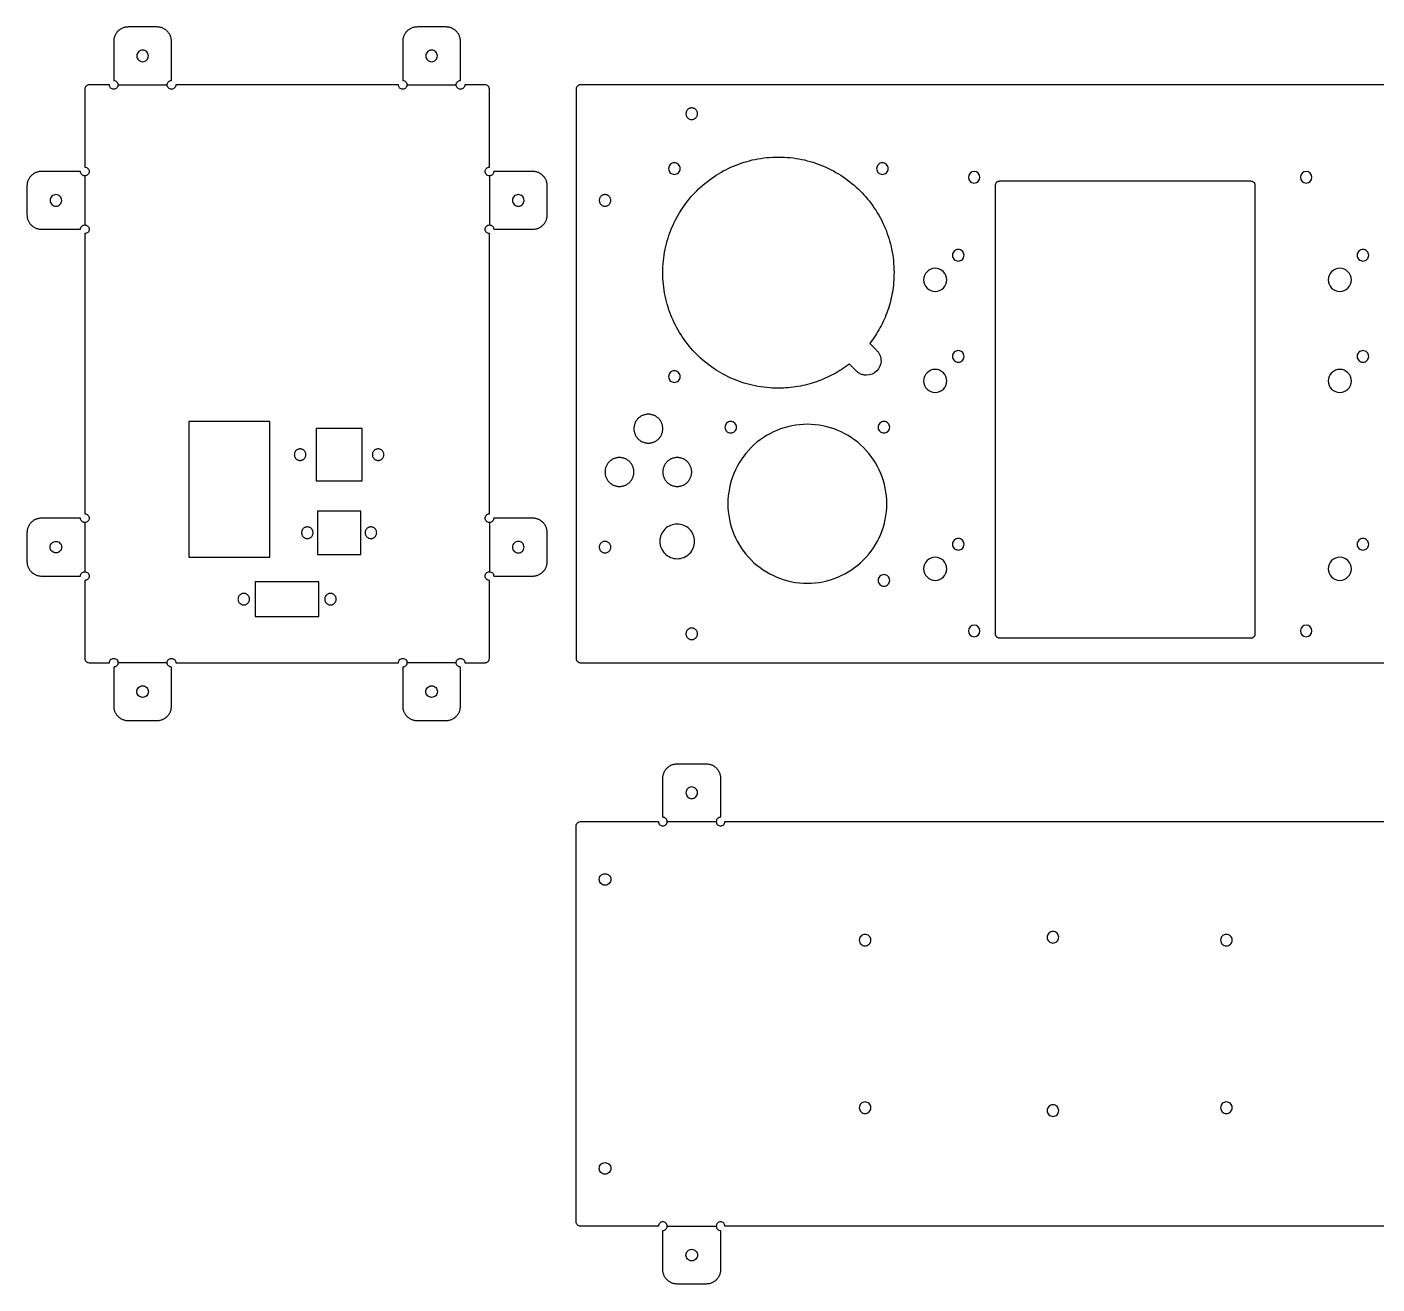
# Model space of a CAD drawing. Extents: x -490 to 490, y -432 to 432.
# Drawn here: x -490 to -22.9, y -432.5 to 2.5 of the extents above; entities that cross this region are included whole.
import ezdxf

# ---------------------------------------------------------------- set-up
doc = ezdxf.new("R2010")
doc.units = 0
doc.layers.get('0').update_dxf_attribs({"linetype": 'CONTINUOUS'})
doc.layers.add('CORTE', color=18, linetype='CONTINUOUS')
doc.layers.add('PLEGADO', color=1, linetype='CONTINUOUS')

msp = doc.modelspace()

# ---------------------------------------------------------------- linework, layer by layer
for points in [[(-260, -25.5), (-260.2, -25.51), (-260.4, -25.54), (-260.59, -25.59), (-260.78, -25.66), (-260.95, -25.74), (-261.12, -25.84), (-261.27, -25.96), (-261.41, -26.09), (-261.54, -26.23), (-261.66, -26.38), (-261.76, -26.55), (-261.84, -26.72), (-261.91, -26.91), (-261.96, -27.1), (-261.99, -27.3), (-262, -27.5), (-261.99, -27.7), (-261.96, -27.9), (-261.91, -28.09), (-261.84, -28.28), (-261.76, -28.45), (-261.66, -28.62), (-261.54, -28.77), (-261.41, -28.91), (-261.27, -29.04), (-261.12, -29.16), (-260.95, -29.26), (-260.78, -29.34), (-260.59, -29.41), (-260.4, -29.46), (-260.2, -29.49), (-260, -29.5), (-259.8, -29.49), (-259.6, -29.46), (-259.41, -29.41), (-259.22, -29.34), (-259.05, -29.26), (-258.88, -29.16), (-258.73, -29.04), (-258.59, -28.91), (-258.46, -28.77), (-258.34, -28.62), (-258.24, -28.45), (-258.16, -28.28), (-258.09, -28.09), (-258.04, -27.9), (-258.01, -27.7), (-258, -27.5), (-258.01, -27.3), (-258.04, -27.1), (-258.09, -26.91), (-258.16, -26.72), (-258.24, -26.55), (-258.34, -26.38), (-258.46, -26.23), (-258.59, -26.09), (-258.73, -25.96), (-258.88, -25.84), (-259.05, -25.74), (-259.22, -25.66), (-259.41, -25.59), (-259.6, -25.54), (-259.8, -25.51)], [(-290, -55.5), (-290.2, -55.51), (-290.4, -55.54), (-290.59, -55.59), (-290.78, -55.66), (-290.95, -55.74), (-291.12, -55.84), (-291.27, -55.96), (-291.41, -56.09), (-291.54, -56.23), (-291.66, -56.38), (-291.76, -56.55), (-291.84, -56.72), (-291.91, -56.91), (-291.96, -57.1), (-291.99, -57.3), (-292, -57.5), (-291.99, -57.7), (-291.96, -57.9), (-291.91, -58.09), (-291.84, -58.28), (-291.76, -58.45), (-291.66, -58.62), (-291.54, -58.77), (-291.41, -58.91), (-291.27, -59.04), (-291.12, -59.16), (-290.95, -59.26), (-290.78, -59.34), (-290.59, -59.41), (-290.4, -59.46), (-290.2, -59.49), (-290, -59.5), (-289.8, -59.49), (-289.6, -59.46), (-289.41, -59.41), (-289.22, -59.34), (-289.05, -59.26), (-288.88, -59.16), (-288.73, -59.04), (-288.59, -58.91), (-288.46, -58.77), (-288.34, -58.62), (-288.24, -58.45), (-288.16, -58.28), (-288.09, -58.09), (-288.04, -57.9), (-288.01, -57.7), (-288, -57.5), (-288.01, -57.3), (-288.04, -57.1), (-288.09, -56.91), (-288.16, -56.72), (-288.24, -56.55), (-288.34, -56.38), (-288.46, -56.23), (-288.59, -56.09), (-288.73, -55.96), (-288.88, -55.84), (-289.05, -55.74), (-289.22, -55.66), (-289.41, -55.59), (-289.6, -55.54), (-289.8, -55.51)], [(-290, -175.5), (-290.2, -175.51), (-290.4, -175.54), (-290.59, -175.59), (-290.78, -175.66), (-290.95, -175.74), (-291.12, -175.84), (-291.27, -175.96), (-291.41, -176.09), (-291.54, -176.23), (-291.66, -176.38), (-291.76, -176.55), (-291.84, -176.72), (-291.91, -176.91), (-291.96, -177.1), (-291.99, -177.3), (-292, -177.5), (-291.99, -177.7), (-291.96, -177.9), (-291.91, -178.09), (-291.84, -178.28), (-291.76, -178.45), (-291.66, -178.62), (-291.54, -178.77), (-291.41, -178.91), (-291.27, -179.04), (-291.12, -179.16), (-290.95, -179.26), (-290.78, -179.34), (-290.59, -179.41), (-290.4, -179.46), (-290.2, -179.49), (-290, -179.5), (-289.8, -179.49), (-289.6, -179.46), (-289.41, -179.41), (-289.22, -179.34), (-289.05, -179.26), (-288.88, -179.16), (-288.73, -179.04), (-288.59, -178.91), (-288.46, -178.77), (-288.34, -178.62), (-288.24, -178.45), (-288.16, -178.28), (-288.09, -178.09), (-288.04, -177.9), (-288.01, -177.7), (-288, -177.5), (-288.01, -177.3), (-288.04, -177.1), (-288.09, -176.91), (-288.16, -176.72), (-288.24, -176.55), (-288.34, -176.38), (-288.46, -176.23), (-288.59, -176.09), (-288.73, -175.96), (-288.88, -175.84), (-289.05, -175.74), (-289.22, -175.66), (-289.41, -175.59), (-289.6, -175.54), (-289.8, -175.51)], [(-260, -205.5), (-260.2, -205.51), (-260.4, -205.54), (-260.59, -205.59), (-260.78, -205.66), (-260.95, -205.74), (-261.12, -205.84), (-261.27, -205.96), (-261.41, -206.09), (-261.54, -206.23), (-261.66, -206.38), (-261.76, -206.55), (-261.84, -206.72), (-261.91, -206.91), (-261.96, -207.1), (-261.99, -207.3), (-262, -207.5), (-261.99, -207.7), (-261.96, -207.9), (-261.91, -208.09), (-261.84, -208.28), (-261.76, -208.45), (-261.66, -208.62), (-261.54, -208.77), (-261.41, -208.91), (-261.27, -209.04), (-261.12, -209.16), (-260.95, -209.26), (-260.78, -209.34), (-260.59, -209.41), (-260.4, -209.46), (-260.2, -209.49), (-260, -209.5), (-259.8, -209.49), (-259.6, -209.46), (-259.41, -209.41), (-259.22, -209.34), (-259.05, -209.26), (-258.88, -209.16), (-258.73, -209.04), (-258.59, -208.91), (-258.46, -208.77), (-258.34, -208.62), (-258.24, -208.45), (-258.16, -208.28), (-258.09, -208.09), (-258.04, -207.9), (-258.01, -207.7), (-258, -207.5), (-258.01, -207.3), (-258.04, -207.1), (-258.09, -206.91), (-258.16, -206.72), (-258.24, -206.55), (-258.34, -206.38), (-258.46, -206.23), (-258.59, -206.09), (-258.73, -205.96), (-258.88, -205.84), (-259.05, -205.74), (-259.22, -205.66), (-259.41, -205.59), (-259.6, -205.54), (-259.8, -205.51)]]:
    msp.add_lwpolyline(points, close=True)
for points in [[(-162.28, -47.5, 1), (-162.28, -51.5, 1)], [(-47.38, -51.5, 1), (-47.38, -47.5, 1)], [(-162.28, -204.5, 1), (-162.28, -208.5, 1)], [(-47.38, -208.5, 1), (-47.38, -204.5, 1)]]:
    msp.add_lwpolyline(points, format="xyb", close=True)
at = {"layer": 'CORTE'}
for points in [[(-468.5, -217.5), (-461.5, -217.5, -0.414214), (-460, -216, -0.414214), (-458.5, -217.5, -0.414214), (-460, -219), (-460, -232.5), (-459.99, -232.76), (-459.97, -233.01), (-459.94, -233.26), (-459.9, -233.51), (-459.84, -233.75), (-459.78, -233.99), (-459.7, -234.22), (-459.61, -234.45), (-459.51, -234.67), (-459.4, -234.88), (-459.28, -235.09), (-459.15, -235.3), (-459.01, -235.49), (-458.86, -235.68), (-458.7, -235.86), (-458.54, -236.04), (-458.36, -236.2), (-458.18, -236.36), (-457.99, -236.51), (-457.8, -236.65), (-457.59, -236.78), (-457.38, -236.9), (-457.17, -237.01), (-456.95, -237.11), (-456.72, -237.2), (-456.49, -237.28), (-456.25, -237.34), (-456.01, -237.4), (-455.76, -237.44), (-455.51, -237.47), (-455.26, -237.49), (-455, -237.5), (-445, -237.5), (-444.74, -237.49), (-444.49, -237.47), (-444.24, -237.44), (-443.99, -237.4), (-443.75, -237.34), (-443.51, -237.28), (-443.28, -237.2), (-443.05, -237.11), (-442.83, -237.01), (-442.62, -236.9), (-442.41, -236.78), (-442.2, -236.65), (-442.01, -236.51), (-441.82, -236.36), (-441.64, -236.2), (-441.46, -236.04), (-441.3, -235.86), (-441.14, -235.68), (-440.99, -235.49), (-440.85, -235.3), (-440.72, -235.09), (-440.6, -234.88), (-440.49, -234.67), (-440.39, -234.45), (-440.3, -234.22), (-440.22, -233.99), (-440.16, -233.75), (-440.1, -233.51), (-440.06, -233.26), (-440.03, -233.01), (-440.01, -232.76), (-440, -232.5), (-440, -219, -0.414214), (-441.5, -217.5, -0.414214), (-440, -216, -0.414214), (-438.5, -217.5), (-361.5, -217.5, -0.414214), (-360, -216, -0.414214), (-358.5, -217.5, -0.414214), (-360, -219), (-360, -232.5), (-359.99, -232.76), (-359.97, -233.01), (-359.94, -233.26), (-359.9, -233.51), (-359.84, -233.75), (-359.78, -233.99), (-359.7, -234.22), (-359.61, -234.45), (-359.51, -234.67), (-359.4, -234.88), (-359.28, -235.09), (-359.15, -235.3), (-359.01, -235.49), (-358.86, -235.68), (-358.7, -235.86), (-358.54, -236.04), (-358.36, -236.2), (-358.18, -236.36), (-357.99, -236.51), (-357.8, -236.65), (-357.59, -236.78), (-357.38, -236.9), (-357.17, -237.01), (-356.95, -237.11), (-356.72, -237.2), (-356.49, -237.28), (-356.25, -237.34), (-356.01, -237.4), (-355.76, -237.44), (-355.51, -237.47), (-355.26, -237.49), (-355, -237.5), (-345, -237.5), (-344.74, -237.49), (-344.49, -237.47), (-344.24, -237.44), (-343.99, -237.4), (-343.75, -237.34), (-343.51, -237.28), (-343.28, -237.2), (-343.05, -237.11), (-342.83, -237.01), (-342.62, -236.9), (-342.41, -236.78), (-342.2, -236.65), (-342.01, -236.51), (-341.82, -236.36), (-341.64, -236.2), (-341.46, -236.04), (-341.3, -235.86), (-341.14, -235.68), (-340.99, -235.49), (-340.85, -235.3), (-340.72, -235.09), (-340.6, -234.88), (-340.49, -234.67), (-340.39, -234.45), (-340.3, -234.22), (-340.22, -233.99), (-340.16, -233.75), (-340.1, -233.51), (-340.06, -233.26), (-340.03, -233.01), (-340.01, -232.76), (-340, -232.5), (-340, -219, -0.414214), (-341.5, -217.5, -0.414214), (-340, -216, -0.414214), (-338.5, -217.5), (-331.5, -217.5, 0.414214), (-330, -216), (-330, -189, -0.414214), (-331.5, -187.5, -0.414214), (-330, -186, -0.414214), (-328.5, -187.5), (-315, -187.5), (-314.74, -187.49), (-314.49, -187.47), (-314.24, -187.44), (-313.99, -187.4), (-313.75, -187.34), (-313.51, -187.28), (-313.28, -187.2), (-313.05, -187.11), (-312.83, -187.01), (-312.62, -186.9), (-312.41, -186.78), (-312.2, -186.65), (-312.01, -186.51), (-311.82, -186.36), (-311.64, -186.2), (-311.46, -186.04), (-311.3, -185.86), (-311.14, -185.68), (-310.99, -185.49), (-310.85, -185.3), (-310.72, -185.09), (-310.6, -184.88), (-310.49, -184.67), (-310.39, -184.45), (-310.3, -184.22), (-310.22, -183.99), (-310.16, -183.75), (-310.1, -183.51), (-310.06, -183.26), (-310.03, -183.01), (-310.01, -182.76), (-310, -182.5), (-310, -172.5), (-310.01, -172.24), (-310.03, -171.99), (-310.06, -171.74), (-310.1, -171.49), (-310.16, -171.25), (-310.22, -171.01), (-310.3, -170.78), (-310.39, -170.55), (-310.49, -170.33), (-310.6, -170.12), (-310.72, -169.91), (-310.85, -169.7), (-310.99, -169.51), (-311.14, -169.32), (-311.3, -169.14), (-311.46, -168.96), (-311.64, -168.8), (-311.82, -168.64), (-312.01, -168.49), (-312.2, -168.35), (-312.41, -168.22), (-312.62, -168.1), (-312.83, -167.99), (-313.05, -167.89), (-313.28, -167.8), (-313.51, -167.72), (-313.75, -167.66), (-313.99, -167.6), (-314.24, -167.56), (-314.49, -167.53), (-314.74, -167.51), (-315, -167.5), (-328.5, -167.5, -0.414214), (-330, -169, -0.414214), (-331.5, -167.5, -0.414214), (-330, -166), (-330, -69, -0.414214), (-331.5, -67.5, -0.414214), (-330, -66, -0.414214), (-328.5, -67.5), (-315, -67.5), (-314.74, -67.49), (-314.49, -67.47), (-314.24, -67.44), (-313.99, -67.4), (-313.75, -67.34), (-313.51, -67.28), (-313.28, -67.2), (-313.05, -67.11), (-312.83, -67.01), (-312.62, -66.9), (-312.41, -66.78), (-312.2, -66.65), (-312.01, -66.51), (-311.82, -66.36), (-311.64, -66.2), (-311.46, -66.04), (-311.3, -65.86), (-311.14, -65.68), (-310.99, -65.49), (-310.85, -65.3), (-310.72, -65.09), (-310.6, -64.88), (-310.49, -64.67), (-310.39, -64.45), (-310.3, -64.22), (-310.22, -63.99), (-310.16, -63.75), (-310.1, -63.51), (-310.06, -63.26), (-310.03, -63.01), (-310.01, -62.76), (-310, -62.5), (-310, -52.5), (-310.01, -52.24), (-310.03, -51.99), (-310.06, -51.74), (-310.1, -51.49), (-310.16, -51.25), (-310.22, -51.01), (-310.3, -50.78), (-310.39, -50.55), (-310.49, -50.33), (-310.6, -50.12), (-310.72, -49.91), (-310.85, -49.7), (-310.99, -49.51), (-311.14, -49.32), (-311.3, -49.14), (-311.46, -48.96), (-311.64, -48.8), (-311.82, -48.64), (-312.01, -48.49), (-312.2, -48.35), (-312.41, -48.22), (-312.62, -48.1), (-312.83, -47.99), (-313.05, -47.89), (-313.28, -47.8), (-313.51, -47.72), (-313.75, -47.66), (-313.99, -47.6), (-314.24, -47.56), (-314.49, -47.53), (-314.74, -47.51), (-315, -47.5), (-328.5, -47.5, -0.414214), (-330, -49, -0.414214), (-331.5, -47.5, -0.414214), (-330, -46), (-330, -19, 0.414214), (-331.5, -17.5), (-338.5, -17.5, -0.414214), (-340, -19, -0.414214), (-341.5, -17.5, -0.414214), (-340, -16), (-340, -2.5), (-340.01, -2.24), (-340.03, -1.99), (-340.06, -1.74), (-340.1, -1.49), (-340.16, -1.25), (-340.22, -1.01), (-340.3, -0.78), (-340.39, -0.55), (-340.49, -0.33), (-340.6, -0.12), (-340.72, 0.09), (-340.85, 0.3), (-340.99, 0.49), (-341.14, 0.68), (-341.3, 0.86), (-341.46, 1.04), (-341.64, 1.2), (-341.82, 1.36), (-342.01, 1.51), (-342.2, 1.65), (-342.41, 1.78), (-342.62, 1.9), (-342.83, 2.01), (-343.05, 2.11), (-343.28, 2.2), (-343.51, 2.28), (-343.75, 2.34), (-343.99, 2.4), (-344.24, 2.44), (-344.49, 2.47), (-344.74, 2.49), (-345, 2.5), (-355, 2.5), (-355.26, 2.49), (-355.51, 2.47), (-355.76, 2.44), (-356.01, 2.4), (-356.25, 2.34), (-356.49, 2.28), (-356.72, 2.2), (-356.95, 2.11), (-357.17, 2.01), (-357.38, 1.9), (-357.59, 1.78), (-357.8, 1.65), (-357.99, 1.51), (-358.18, 1.36), (-358.36, 1.2), (-358.54, 1.04), (-358.7, 0.86), (-358.86, 0.68), (-359.01, 0.49), (-359.15, 0.3), (-359.28, 0.09), (-359.4, -0.12), (-359.51, -0.33), (-359.61, -0.55), (-359.7, -0.78), (-359.78, -1.01), (-359.84, -1.25), (-359.9, -1.49), (-359.94, -1.74), (-359.97, -1.99), (-359.99, -2.24), (-360, -2.5), (-360, -16, -0.414214), (-358.5, -17.5, -0.414214), (-360, -19, -0.414214), (-361.5, -17.5), (-438.5, -17.5, -0.414214), (-440, -19, -0.414214), (-441.5, -17.5, -0.414214), (-440, -16), (-440, -2.5), (-440.01, -2.24), (-440.03, -1.99), (-440.06, -1.74), (-440.1, -1.49), (-440.16, -1.25), (-440.22, -1.01), (-440.3, -0.78), (-440.39, -0.55), (-440.49, -0.33), (-440.6, -0.12), (-440.72, 0.09), (-440.85, 0.3), (-440.99, 0.49), (-441.14, 0.68), (-441.3, 0.86), (-441.46, 1.04), (-441.64, 1.2), (-441.82, 1.36), (-442.01, 1.51), (-442.2, 1.65), (-442.41, 1.78), (-442.62, 1.9), (-442.83, 2.01), (-443.05, 2.11), (-443.28, 2.2), (-443.51, 2.28), (-443.75, 2.34), (-443.99, 2.4), (-444.24, 2.44), (-444.49, 2.47), (-444.74, 2.49), (-445, 2.5), (-455, 2.5), (-455.26, 2.49), (-455.51, 2.47), (-455.76, 2.44), (-456.01, 2.4), (-456.25, 2.34), (-456.49, 2.28), (-456.72, 2.2), (-456.95, 2.11), (-457.17, 2.01), (-457.38, 1.9), (-457.59, 1.78), (-457.8, 1.65), (-457.99, 1.51), (-458.18, 1.36), (-458.36, 1.2), (-458.54, 1.04), (-458.7, 0.86), (-458.86, 0.68), (-459.01, 0.49), (-459.15, 0.3), (-459.28, 0.09), (-459.4, -0.12), (-459.51, -0.33), (-459.61, -0.55), (-459.7, -0.78), (-459.78, -1.01), (-459.84, -1.25), (-459.9, -1.49), (-459.94, -1.74), (-459.97, -1.99), (-459.99, -2.24), (-460, -2.5), (-460, -16, -0.414214), (-458.5, -17.5, -0.414214), (-460, -19, -0.414214), (-461.5, -17.5), (-468.5, -17.5, 0.414214), (-470, -19), (-470, -46, -0.414214), (-468.5, -47.5, -0.414214), (-470, -49, -0.414214), (-471.5, -47.5), (-485, -47.5), (-485.26, -47.51), (-485.51, -47.53), (-485.76, -47.56), (-486.01, -47.6), (-486.25, -47.66), (-486.49, -47.72), (-486.72, -47.8), (-486.95, -47.89), (-487.17, -47.99), (-487.38, -48.1), (-487.59, -48.22), (-487.8, -48.35), (-487.99, -48.49), (-488.18, -48.64), (-488.36, -48.8), (-488.54, -48.96), (-488.7, -49.14), (-488.86, -49.32), (-489.01, -49.51), (-489.15, -49.7), (-489.28, -49.91), (-489.4, -50.12), (-489.51, -50.33), (-489.61, -50.55), (-489.7, -50.78), (-489.78, -51.01), (-489.84, -51.25), (-489.9, -51.49), (-489.94, -51.74), (-489.97, -51.99), (-489.99, -52.24), (-490, -52.5), (-490, -62.5), (-489.99, -62.76), (-489.97, -63.01), (-489.94, -63.26), (-489.9, -63.51), (-489.84, -63.75), (-489.78, -63.99), (-489.7, -64.22), (-489.61, -64.45), (-489.51, -64.67), (-489.4, -64.88), (-489.28, -65.09), (-489.15, -65.3), (-489.01, -65.49), (-488.86, -65.68), (-488.7, -65.86), (-488.54, -66.04), (-488.36, -66.2), (-488.18, -66.36), (-487.99, -66.51), (-487.8, -66.65), (-487.59, -66.78), (-487.38, -66.9), (-487.17, -67.01), (-486.95, -67.11), (-486.72, -67.2), (-486.49, -67.28), (-486.25, -67.34), (-486.01, -67.4), (-485.76, -67.44), (-485.51, -67.47), (-485.26, -67.49), (-485, -67.5), (-471.5, -67.5, -0.414214), (-470, -66, -0.414214), (-468.5, -67.5, -0.414214), (-470, -69), (-470, -166, -0.414214), (-468.5, -167.5, -0.414214), (-470, -169, -0.414214), (-471.5, -167.5), (-485, -167.5), (-485.26, -167.51), (-485.51, -167.53), (-485.76, -167.56), (-486.01, -167.6), (-486.25, -167.66), (-486.49, -167.72), (-486.72, -167.8), (-486.95, -167.89), (-487.17, -167.99), (-487.38, -168.1), (-487.59, -168.22), (-487.8, -168.35), (-487.99, -168.49), (-488.18, -168.64), (-488.36, -168.8), (-488.54, -168.96), (-488.7, -169.14), (-488.86, -169.32), (-489.01, -169.51), (-489.15, -169.7), (-489.28, -169.91), (-489.4, -170.12), (-489.51, -170.33), (-489.61, -170.55), (-489.7, -170.78), (-489.78, -171.01), (-489.84, -171.25), (-489.9, -171.49), (-489.94, -171.74), (-489.97, -171.99), (-489.99, -172.24), (-490, -172.5), (-490, -182.5), (-489.99, -182.76), (-489.97, -183.01), (-489.94, -183.26), (-489.9, -183.51), (-489.84, -183.75), (-489.78, -183.99), (-489.7, -184.22), (-489.61, -184.45), (-489.51, -184.67), (-489.4, -184.88), (-489.28, -185.09), (-489.15, -185.3), (-489.01, -185.49), (-488.86, -185.68), (-488.7, -185.86), (-488.54, -186.04), (-488.36, -186.2), (-488.18, -186.36), (-487.99, -186.51), (-487.8, -186.65), (-487.59, -186.78), (-487.38, -186.9), (-487.17, -187.01), (-486.95, -187.11), (-486.72, -187.2), (-486.49, -187.28), (-486.25, -187.34), (-486.01, -187.4), (-485.76, -187.44), (-485.51, -187.47), (-485.26, -187.49), (-485, -187.5), (-471.5, -187.5, -0.414214), (-470, -186, -0.414214), (-468.5, -187.5, -0.414214), (-470, -189), (-470, -216, 0.414214)], [(-450, -5.5, 0.414214), (-452, -7.5, 0.414214), (-450, -9.5, 0.414214), (-448, -7.5, 0.414214)], [(-350, -5.5, 0.414214), (-352, -7.5, 0.414214), (-350, -9.5, 0.414214), (-348, -7.5, 0.414214)], [(-198.4, -107.03), (-195.96, -109.46), (-195.8, -109.64), (-195.64, -109.82), (-195.49, -110.01), (-195.35, -110.2), (-195.22, -110.41), (-195.1, -110.62), (-194.99, -110.83), (-194.89, -111.05), (-194.8, -111.28), (-194.72, -111.51), (-194.66, -111.75), (-194.6, -111.99), (-194.56, -112.24), (-194.53, -112.49), (-194.51, -112.74), (-194.5, -113, -0.414214), (-199.5, -118), (-199.76, -117.99), (-200.01, -117.97), (-200.26, -117.94), (-200.51, -117.9), (-200.75, -117.84), (-200.99, -117.78), (-201.22, -117.7), (-201.45, -117.61), (-201.67, -117.51), (-201.88, -117.4), (-202.09, -117.28), (-202.3, -117.15), (-202.49, -117.01), (-202.68, -116.86), (-202.86, -116.7), (-203.04, -116.54), (-205.47, -114.1), (-206.11, -114.59), (-206.76, -115.06), (-207.42, -115.52), (-208.09, -115.97), (-208.77, -116.41), (-209.46, -116.83), (-210.16, -117.24), (-210.86, -117.63), (-211.58, -118.01), (-212.3, -118.38), (-213.03, -118.73), (-213.77, -119.07), (-214.52, -119.39), (-215.28, -119.7), (-216.04, -120), (-216.81, -120.27), (-217.59, -120.54), (-218.37, -120.78), (-219.16, -121.02), (-219.96, -121.23), (-220.77, -121.43), (-221.58, -121.61), (-222.4, -121.78), (-223.22, -121.93), (-224.05, -122.06), (-224.88, -122.18), (-225.72, -122.27), (-226.57, -122.35), (-227.42, -122.42), (-228.28, -122.46), (-229.14, -122.49), (-230, -122.5), (-231.03, -122.49), (-232.06, -122.45), (-233.08, -122.38), (-234.09, -122.29), (-235.09, -122.18), (-236.09, -122.04), (-237.08, -121.88), (-238.06, -121.69), (-239.03, -121.48), (-240, -121.24), (-240.95, -120.98), (-241.89, -120.7), (-242.83, -120.4), (-243.75, -120.07), (-244.67, -119.73), (-245.57, -119.36), (-246.46, -118.97), (-247.34, -118.56), (-248.21, -118.12), (-249.07, -117.67), (-249.91, -117.2), (-250.74, -116.71), (-251.56, -116.2), (-252.36, -115.67), (-253.16, -115.12), (-253.93, -114.55), (-254.7, -113.97), (-255.44, -113.37), (-256.18, -112.75), (-256.9, -112.11), (-257.6, -111.45), (-258.28, -110.78), (-258.95, -110.1), (-259.61, -109.4), (-260.25, -108.68), (-260.87, -107.94), (-261.47, -107.2), (-262.05, -106.43), (-262.62, -105.66), (-263.17, -104.86), (-263.7, -104.06), (-264.21, -103.24), (-264.7, -102.41), (-265.17, -101.57), (-265.62, -100.71), (-266.06, -99.84), (-266.47, -98.96), (-266.86, -98.07), (-267.23, -97.17), (-267.57, -96.25), (-267.9, -95.33), (-268.2, -94.39), (-268.48, -93.45), (-268.74, -92.5), (-268.98, -91.53), (-269.19, -90.56), (-269.38, -89.58), (-269.54, -88.59), (-269.68, -87.59), (-269.79, -86.59), (-269.88, -85.58), (-269.95, -84.56), (-269.99, -83.53), (-270, -82.5), (-269.99, -81.47), (-269.95, -80.44), (-269.88, -79.42), (-269.79, -78.41), (-269.68, -77.41), (-269.54, -76.41), (-269.38, -75.42), (-269.19, -74.44), (-268.98, -73.47), (-268.74, -72.5), (-268.48, -71.55), (-268.2, -70.61), (-267.9, -69.67), (-267.57, -68.75), (-267.23, -67.83), (-266.86, -66.93), (-266.47, -66.04), (-266.06, -65.16), (-265.62, -64.29), (-265.17, -63.43), (-264.7, -62.59), (-264.21, -61.76), (-263.7, -60.94), (-263.17, -60.14), (-262.62, -59.34), (-262.05, -58.57), (-261.47, -57.8), (-260.87, -57.06), (-260.25, -56.32), (-259.61, -55.6), (-258.95, -54.9), (-258.28, -54.22), (-257.6, -53.55), (-256.9, -52.89), (-256.18, -52.25), (-255.44, -51.63), (-254.7, -51.03), (-253.93, -50.45), (-253.16, -49.88), (-252.36, -49.33), (-251.56, -48.8), (-250.74, -48.29), (-249.91, -47.8), (-249.07, -47.33), (-248.21, -46.88), (-247.34, -46.44), (-246.46, -46.03), (-245.57, -45.64), (-244.67, -45.27), (-243.75, -44.93), (-242.83, -44.6), (-241.89, -44.3), (-240.95, -44.02), (-240, -43.76), (-239.03, -43.52), (-238.06, -43.31), (-237.08, -43.12), (-236.09, -42.96), (-235.09, -42.82), (-234.09, -42.71), (-233.08, -42.62), (-232.06, -42.55), (-231.03, -42.51), (-230, -42.5), (-228.97, -42.51), (-227.94, -42.55), (-226.92, -42.62), (-225.91, -42.71), (-224.91, -42.82), (-223.91, -42.96), (-222.92, -43.12), (-221.94, -43.31), (-220.97, -43.52), (-220, -43.76), (-219.05, -44.02), (-218.11, -44.3), (-217.17, -44.6), (-216.25, -44.93), (-215.33, -45.27), (-214.43, -45.64), (-213.54, -46.03), (-212.66, -46.44), (-211.79, -46.88), (-210.93, -47.33), (-210.09, -47.8), (-209.26, -48.29), (-208.44, -48.8), (-207.64, -49.33), (-206.84, -49.88), (-206.07, -50.45), (-205.3, -51.03), (-204.56, -51.63), (-203.82, -52.25), (-203.1, -52.89), (-202.4, -53.55), (-201.72, -54.22), (-201.05, -54.9), (-200.39, -55.6), (-199.75, -56.32), (-199.13, -57.06), (-198.53, -57.8), (-197.95, -58.57), (-197.38, -59.34), (-196.83, -60.14), (-196.3, -60.94), (-195.79, -61.76), (-195.3, -62.59), (-194.83, -63.43), (-194.38, -64.29), (-193.94, -65.16), (-193.53, -66.04), (-193.14, -66.93), (-192.77, -67.83), (-192.43, -68.75), (-192.1, -69.67), (-191.8, -70.61), (-191.52, -71.55), (-191.26, -72.5), (-191.02, -73.47), (-190.81, -74.44), (-190.62, -75.42), (-190.46, -76.41), (-190.32, -77.41), (-190.21, -78.41), (-190.12, -79.42), (-190.05, -80.44), (-190.01, -81.47), (-190, -82.5), (-190.01, -83.36), (-190.04, -84.22), (-190.08, -85.08), (-190.15, -85.93), (-190.23, -86.78), (-190.32, -87.62), (-190.44, -88.45), (-190.57, -89.28), (-190.72, -90.1), (-190.89, -90.92), (-191.07, -91.73), (-191.27, -92.54), (-191.48, -93.34), (-191.72, -94.13), (-191.96, -94.91), (-192.23, -95.69), (-192.5, -96.46), (-192.8, -97.22), (-193.11, -97.98), (-193.43, -98.73), (-193.77, -99.47), (-194.12, -100.2), (-194.49, -100.92), (-194.87, -101.64), (-195.26, -102.34), (-195.67, -103.04), (-196.09, -103.73), (-196.53, -104.41), (-196.98, -105.08), (-197.44, -105.74), (-197.91, -106.39)], [(-266, -44.5, 0.414214), (-268, -46.5, 0.414214), (-266, -48.5, 0.414214), (-264, -46.5, 0.414214)], [(-194, -44.5, 0.414214), (-196, -46.5, 0.414214), (-194, -48.5, 0.414214), (-192, -46.5, 0.414214)], [(-482, -57.5, 0.414214), (-480, -59.5, 0.414214), (-478, -57.5, 0.414214), (-480, -55.5, 0.414214)], [(-320, -55.5, 0.414214), (-322, -57.5, 0.414214), (-320, -59.5, 0.414214), (-318, -57.5, 0.414214)], [(-167.75, -74.5, 0.414214), (-169.75, -76.5, 0.414214), (-167.75, -78.5, 0.414214), (-165.75, -76.5, 0.414214)], [(-27.75, -74.5, 0.414214), (-29.75, -76.5, 0.414214), (-27.75, -78.5, 0.414214), (-25.75, -76.5, 0.414214)], [(-175.75, -81, 0.414214), (-179.75, -85, 0.414214), (-175.75, -89, 0.414214), (-171.75, -85, 0.414214)], [(-35.75, -81, 0.414214), (-39.75, -85, 0.414214), (-35.75, -89, 0.414214), (-31.75, -85, 0.414214)], [(-167.75, -109.5, 0.414214), (-169.75, -111.5, 0.414214), (-167.75, -113.5, 0.414214), (-165.75, -111.5, 0.414214)], [(-27.75, -109.5, 0.414214), (-29.75, -111.5, 0.414214), (-27.75, -113.5, 0.414214), (-25.75, -111.5, 0.414214)], [(-266, -116.5, 0.414214), (-268, -118.5, 0.414214), (-266, -120.5, 0.414214), (-264, -118.5, 0.414214)], [(-175.75, -116, 0.414214), (-179.75, -120, 0.414214), (-175.75, -124, 0.414214), (-171.75, -120, 0.414214)], [(-35.75, -116, 0.414214), (-39.75, -120, 0.414214), (-35.75, -124, 0.414214), (-31.75, -120, 0.414214)], [(-246.5, -134, 0.414214), (-248.5, -136, 0.414214), (-246.5, -138, 0.414214), (-244.5, -136, 0.414214)], [(-220, -135, 0.414214), (-247.5, -162.5, 0.414214), (-220, -190, 0.414214), (-192.5, -162.5, 0.414214)], [(-193.5, -134, 0.414214), (-195.5, -136, 0.414214), (-193.5, -138, 0.414214), (-191.5, -136, 0.414214)], [(-265, -169.5, 0.414214), (-271, -175.5, 0.414214), (-265, -181.5, 0.414214), (-259, -175.5, 0.414214)], [(-480, -175.5, -0.414214), (-478, -177.5, -0.414214), (-480, -179.5, -0.414214), (-482, -177.5, -0.414214)], [(-320, -175.5, 0.414214), (-322, -177.5, 0.414214), (-320, -179.5, 0.414214), (-318, -177.5, 0.414214)], [(-167.75, -174.5, 0.414214), (-169.75, -176.5, 0.414214), (-167.75, -178.5, 0.414214), (-165.75, -176.5, 0.414214)], [(-27.75, -174.5, 0.414214), (-29.75, -176.5, 0.414214), (-27.75, -178.5, 0.414214), (-25.75, -176.5, 0.414214)], [(-175.75, -181, 0.414214), (-179.75, -185, 0.414214), (-175.75, -189, 0.414214), (-171.75, -185, 0.414214)], [(-35.75, -181, 0.414214), (-39.75, -185, 0.414214), (-35.75, -189, 0.414214), (-31.75, -185, 0.414214)], [(-193.5, -187, 0.414214), (-195.5, -189, 0.414214), (-193.5, -191, 0.414214), (-191.5, -189, 0.414214)], [(-450, -229.5, -0.414214), (-452, -227.5, -0.414214), (-450, -225.5, -0.414214), (-448, -227.5, -0.414214)], [(-350, -229.5, -0.414214), (-352, -227.5, -0.414214), (-350, -225.5, -0.414214), (-348, -227.5, -0.414214)], [(-262, -262.5, 0.414214), (-260, -264.5, 0.414214), (-258, -262.5, 0.414214), (-260, -260.5, 0.414214)], [(-288, -292.5, -0.414214), (-290, -294.5, -0.414214), (-292, -292.5, -0.414214), (-290, -290.5, -0.414214)], [(-202, -313.5, 0.414214), (-200, -315.5, 0.414214), (-198, -313.5, 0.414214), (-200, -311.5, 0.414214)], [(-137, -312.5, 0.414214), (-135, -314.5, 0.414214), (-133, -312.5, 0.414214), (-135, -310.5, 0.414214)], [(-77, -313.5, 0.414214), (-75, -315.5, 0.414214), (-73, -313.5, 0.414214), (-75, -311.5, 0.414214)], [(-202, -371.5, 0.414214), (-200, -373.5, 0.414214), (-198, -371.5, 0.414214), (-200, -369.5, 0.414214)], [(-137, -372.5, 0.414214), (-135, -374.5, 0.414214), (-133, -372.5, 0.414214), (-135, -370.5, 0.414214)], [(-77, -371.5, 0.414214), (-75, -373.5, 0.414214), (-73, -371.5, 0.414214), (-75, -369.5, 0.414214)], [(-288, -392.5, -0.414214), (-290, -394.5, -0.414214), (-292, -392.5, -0.414214), (-290, -390.5, -0.414214)], [(-262, -422.5, -0.414214), (-260, -420.5, -0.414214), (-258, -422.5, -0.414214), (-260, -424.5, -0.414214)]]:
    msp.add_lwpolyline(points, format="xyb", close=True, dxfattribs=at)
msp.add_lwpolyline([(298.5, -17.5), (-298.5, -17.5), (-298.65, -17.51), (-298.8, -17.53), (-298.95, -17.57), (-299.08, -17.62), (-299.21, -17.68), (-299.34, -17.76), (-299.45, -17.84), (-299.56, -17.94), (-299.66, -18.05), (-299.74, -18.16), (-299.82, -18.29), (-299.88, -18.42), (-299.93, -18.55), (-299.97, -18.7), (-299.99, -18.85), (-300, -19), (-300, -216), (-299.99, -216.15), (-299.97, -216.3), (-299.93, -216.45), (-299.88, -216.58), (-299.82, -216.71), (-299.74, -216.84), (-299.66, -216.95), (-299.56, -217.06), (-299.45, -217.16), (-299.34, -217.24), (-299.21, -217.32), (-299.08, -217.38), (-298.95, -217.43), (-298.8, -217.47), (-298.65, -217.49), (-298.5, -217.5), (298.5, -217.5)], dxfattribs=at)
for points in [[(-154.98, -52.4), (-154.98, -207.4), (-154.97, -207.54), (-154.95, -207.68), (-154.93, -207.82), (-154.88, -207.95), (-154.83, -208.08), (-154.77, -208.2), (-154.69, -208.32), (-154.6, -208.43), (-154.5, -208.53), (-154.39, -208.62), (-154.27, -208.7), (-154.13, -208.77), (-153.99, -208.83), (-153.83, -208.87), (-153.66, -208.89), (-153.48, -208.9), (-66.48, -208.9), (-66.3, -208.89), (-66.13, -208.87), (-65.97, -208.83), (-65.82, -208.77), (-65.69, -208.7), (-65.56, -208.62), (-65.45, -208.53), (-65.35, -208.43), (-65.27, -208.32), (-65.19, -208.2), (-65.12, -208.08), (-65.07, -207.95), (-65.03, -207.82), (-65, -207.68), (-64.98, -207.54), (-64.98, -207.4), (-64.98, -52.4), (-64.98, -52.26), (-65, -52.12), (-65.03, -51.98), (-65.07, -51.85), (-65.12, -51.72), (-65.19, -51.6), (-65.27, -51.48), (-65.35, -51.37), (-65.45, -51.27), (-65.56, -51.18), (-65.69, -51.1), (-65.82, -51.03), (-65.97, -50.97), (-66.13, -50.93), (-66.3, -50.91), (-66.48, -50.9), (-153.48, -50.9), (-153.66, -50.91), (-153.83, -50.93), (-153.99, -50.97), (-154.13, -51.03), (-154.27, -51.1), (-154.39, -51.18), (-154.5, -51.27), (-154.6, -51.37), (-154.69, -51.48), (-154.77, -51.6), (-154.83, -51.72), (-154.88, -51.85), (-154.93, -51.98), (-154.95, -52.12), (-154.97, -52.26)], [(-434, -181), (-406, -181), (-406, -134), (-434, -134)], [(-275, -131.5), (-275.26, -131.51), (-275.51, -131.53), (-275.76, -131.56), (-276.01, -131.6), (-276.25, -131.66), (-276.49, -131.72), (-276.72, -131.8), (-276.95, -131.89), (-277.17, -131.99), (-277.38, -132.1), (-277.59, -132.22), (-277.8, -132.35), (-277.99, -132.49), (-278.18, -132.64), (-278.36, -132.8), (-278.54, -132.96), (-278.7, -133.14), (-278.86, -133.32), (-279.01, -133.51), (-279.15, -133.7), (-279.28, -133.91), (-279.4, -134.12), (-279.51, -134.33), (-279.61, -134.55), (-279.7, -134.78), (-279.78, -135.01), (-279.84, -135.25), (-279.9, -135.49), (-279.94, -135.74), (-279.97, -135.99), (-279.99, -136.24), (-280, -136.5), (-279.99, -136.76), (-279.97, -137.01), (-279.94, -137.26), (-279.9, -137.51), (-279.84, -137.75), (-279.78, -137.99), (-279.7, -138.22), (-279.61, -138.45), (-279.51, -138.67), (-279.4, -138.88), (-279.28, -139.09), (-279.15, -139.3), (-279.01, -139.49), (-278.86, -139.68), (-278.7, -139.86), (-278.54, -140.04), (-278.36, -140.2), (-278.18, -140.36), (-277.99, -140.51), (-277.8, -140.65), (-277.59, -140.78), (-277.38, -140.9), (-277.17, -141.01), (-276.95, -141.11), (-276.72, -141.2), (-276.49, -141.28), (-276.25, -141.34), (-276.01, -141.4), (-275.76, -141.44), (-275.51, -141.47), (-275.26, -141.49), (-275, -141.5), (-274.74, -141.49), (-274.49, -141.47), (-274.24, -141.44), (-273.99, -141.4), (-273.75, -141.34), (-273.51, -141.28), (-273.28, -141.2), (-273.05, -141.11), (-272.83, -141.01), (-272.62, -140.9), (-272.41, -140.78), (-272.2, -140.65), (-272.01, -140.51), (-271.82, -140.36), (-271.64, -140.2), (-271.46, -140.04), (-271.3, -139.86), (-271.14, -139.68), (-270.99, -139.49), (-270.85, -139.3), (-270.72, -139.09), (-270.6, -138.88), (-270.49, -138.67), (-270.39, -138.45), (-270.3, -138.22), (-270.22, -137.99), (-270.16, -137.75), (-270.1, -137.51), (-270.06, -137.26), (-270.03, -137.01), (-270.01, -136.76), (-270, -136.5), (-270.01, -136.24), (-270.03, -135.99), (-270.06, -135.74), (-270.1, -135.49), (-270.16, -135.25), (-270.22, -135.01), (-270.3, -134.78), (-270.39, -134.55), (-270.49, -134.33), (-270.6, -134.12), (-270.72, -133.91), (-270.85, -133.7), (-270.99, -133.51), (-271.14, -133.32), (-271.3, -133.14), (-271.46, -132.96), (-271.64, -132.8), (-271.82, -132.64), (-272.01, -132.49), (-272.2, -132.35), (-272.41, -132.22), (-272.62, -132.1), (-272.83, -131.99), (-273.05, -131.89), (-273.28, -131.8), (-273.51, -131.72), (-273.75, -131.66), (-273.99, -131.6), (-274.24, -131.56), (-274.49, -131.53), (-274.74, -131.51)], [(-390, -154.5), (-374, -154.5), (-374, -136.5), (-390, -136.5)], [(-395.5, -143.5), (-395.7, -143.51), (-395.9, -143.54), (-396.09, -143.59), (-396.28, -143.66), (-396.45, -143.74), (-396.62, -143.84), (-396.77, -143.96), (-396.91, -144.09), (-397.04, -144.23), (-397.16, -144.38), (-397.26, -144.55), (-397.34, -144.72), (-397.41, -144.91), (-397.46, -145.1), (-397.49, -145.3), (-397.5, -145.5), (-397.49, -145.7), (-397.46, -145.9), (-397.41, -146.09), (-397.34, -146.28), (-397.26, -146.45), (-397.16, -146.62), (-397.04, -146.77), (-396.91, -146.91), (-396.77, -147.04), (-396.62, -147.16), (-396.45, -147.26), (-396.28, -147.34), (-396.09, -147.41), (-395.9, -147.46), (-395.7, -147.49), (-395.5, -147.5), (-395.3, -147.49), (-395.1, -147.46), (-394.91, -147.41), (-394.72, -147.34), (-394.55, -147.26), (-394.38, -147.16), (-394.23, -147.04), (-394.09, -146.91), (-393.96, -146.77), (-393.84, -146.62), (-393.74, -146.45), (-393.66, -146.28), (-393.59, -146.09), (-393.54, -145.9), (-393.51, -145.7), (-393.5, -145.5), (-393.51, -145.3), (-393.54, -145.1), (-393.59, -144.91), (-393.66, -144.72), (-393.74, -144.55), (-393.84, -144.38), (-393.96, -144.23), (-394.09, -144.09), (-394.23, -143.96), (-394.38, -143.84), (-394.55, -143.74), (-394.72, -143.66), (-394.91, -143.59), (-395.1, -143.54), (-395.3, -143.51)], [(-368.5, -143.5), (-368.7, -143.51), (-368.9, -143.54), (-369.09, -143.59), (-369.28, -143.66), (-369.45, -143.74), (-369.62, -143.84), (-369.77, -143.96), (-369.91, -144.09), (-370.04, -144.23), (-370.16, -144.38), (-370.26, -144.55), (-370.34, -144.72), (-370.41, -144.91), (-370.46, -145.1), (-370.49, -145.3), (-370.5, -145.5), (-370.49, -145.7), (-370.46, -145.9), (-370.41, -146.09), (-370.34, -146.28), (-370.26, -146.45), (-370.16, -146.62), (-370.04, -146.77), (-369.91, -146.91), (-369.77, -147.04), (-369.62, -147.16), (-369.45, -147.26), (-369.28, -147.34), (-369.09, -147.41), (-368.9, -147.46), (-368.7, -147.49), (-368.5, -147.5), (-368.3, -147.49), (-368.1, -147.46), (-367.91, -147.41), (-367.72, -147.34), (-367.55, -147.26), (-367.38, -147.16), (-367.23, -147.04), (-367.09, -146.91), (-366.96, -146.77), (-366.84, -146.62), (-366.74, -146.45), (-366.66, -146.28), (-366.59, -146.09), (-366.54, -145.9), (-366.51, -145.7), (-366.5, -145.5), (-366.51, -145.3), (-366.54, -145.1), (-366.59, -144.91), (-366.66, -144.72), (-366.74, -144.55), (-366.84, -144.38), (-366.96, -144.23), (-367.09, -144.09), (-367.23, -143.96), (-367.38, -143.84), (-367.55, -143.74), (-367.72, -143.66), (-367.91, -143.59), (-368.1, -143.54), (-368.3, -143.51)], [(-285, -146.5), (-285.26, -146.51), (-285.51, -146.53), (-285.76, -146.56), (-286.01, -146.6), (-286.25, -146.66), (-286.49, -146.72), (-286.72, -146.8), (-286.95, -146.89), (-287.17, -146.99), (-287.38, -147.1), (-287.59, -147.22), (-287.8, -147.35), (-287.99, -147.49), (-288.18, -147.64), (-288.36, -147.8), (-288.54, -147.96), (-288.7, -148.14), (-288.86, -148.32), (-289.01, -148.51), (-289.15, -148.7), (-289.28, -148.91), (-289.4, -149.12), (-289.51, -149.33), (-289.61, -149.55), (-289.7, -149.78), (-289.78, -150.01), (-289.84, -150.25), (-289.9, -150.49), (-289.94, -150.74), (-289.97, -150.99), (-289.99, -151.24), (-290, -151.5), (-289.99, -151.76), (-289.97, -152.01), (-289.94, -152.26), (-289.9, -152.51), (-289.84, -152.75), (-289.78, -152.99), (-289.7, -153.22), (-289.61, -153.45), (-289.51, -153.67), (-289.4, -153.88), (-289.28, -154.09), (-289.15, -154.3), (-289.01, -154.49), (-288.86, -154.68), (-288.7, -154.86), (-288.54, -155.04), (-288.36, -155.2), (-288.18, -155.36), (-287.99, -155.51), (-287.8, -155.65), (-287.59, -155.78), (-287.38, -155.9), (-287.17, -156.01), (-286.95, -156.11), (-286.72, -156.2), (-286.49, -156.28), (-286.25, -156.34), (-286.01, -156.4), (-285.76, -156.44), (-285.51, -156.47), (-285.26, -156.49), (-285, -156.5), (-284.74, -156.49), (-284.49, -156.47), (-284.24, -156.44), (-283.99, -156.4), (-283.75, -156.34), (-283.51, -156.28), (-283.28, -156.2), (-283.05, -156.11), (-282.83, -156.01), (-282.62, -155.9), (-282.41, -155.78), (-282.2, -155.65), (-282.01, -155.51), (-281.82, -155.36), (-281.64, -155.2), (-281.46, -155.04), (-281.3, -154.86), (-281.14, -154.68), (-280.99, -154.49), (-280.85, -154.3), (-280.72, -154.09), (-280.6, -153.88), (-280.49, -153.67), (-280.39, -153.45), (-280.3, -153.22), (-280.22, -152.99), (-280.16, -152.75), (-280.1, -152.51), (-280.06, -152.26), (-280.03, -152.01), (-280.01, -151.76), (-280, -151.5), (-280.01, -151.24), (-280.03, -150.99), (-280.06, -150.74), (-280.1, -150.49), (-280.16, -150.25), (-280.22, -150.01), (-280.3, -149.78), (-280.39, -149.55), (-280.49, -149.33), (-280.6, -149.12), (-280.72, -148.91), (-280.85, -148.7), (-280.99, -148.51), (-281.14, -148.32), (-281.3, -148.14), (-281.46, -147.96), (-281.64, -147.8), (-281.82, -147.64), (-282.01, -147.49), (-282.2, -147.35), (-282.41, -147.22), (-282.62, -147.1), (-282.83, -146.99), (-283.05, -146.89), (-283.28, -146.8), (-283.51, -146.72), (-283.75, -146.66), (-283.99, -146.6), (-284.24, -146.56), (-284.49, -146.53), (-284.74, -146.51)], [(-265, -146.5), (-265.26, -146.51), (-265.51, -146.53), (-265.76, -146.56), (-266.01, -146.6), (-266.25, -146.66), (-266.49, -146.72), (-266.72, -146.8), (-266.95, -146.89), (-267.17, -146.99), (-267.38, -147.1), (-267.59, -147.22), (-267.8, -147.35), (-267.99, -147.49), (-268.18, -147.64), (-268.36, -147.8), (-268.54, -147.96), (-268.7, -148.14), (-268.86, -148.32), (-269.01, -148.51), (-269.15, -148.7), (-269.28, -148.91), (-269.4, -149.12), (-269.51, -149.33), (-269.61, -149.55), (-269.7, -149.78), (-269.78, -150.01), (-269.84, -150.25), (-269.9, -150.49), (-269.94, -150.74), (-269.97, -150.99), (-269.99, -151.24), (-270, -151.5), (-269.99, -151.76), (-269.97, -152.01), (-269.94, -152.26), (-269.9, -152.51), (-269.84, -152.75), (-269.78, -152.99), (-269.7, -153.22), (-269.61, -153.45), (-269.51, -153.67), (-269.4, -153.88), (-269.28, -154.09), (-269.15, -154.3), (-269.01, -154.49), (-268.86, -154.68), (-268.7, -154.86), (-268.54, -155.04), (-268.36, -155.2), (-268.18, -155.36), (-267.99, -155.51), (-267.8, -155.65), (-267.59, -155.78), (-267.38, -155.9), (-267.17, -156.01), (-266.95, -156.11), (-266.72, -156.2), (-266.49, -156.28), (-266.25, -156.34), (-266.01, -156.4), (-265.76, -156.44), (-265.51, -156.47), (-265.26, -156.49), (-265, -156.5), (-264.74, -156.49), (-264.49, -156.47), (-264.24, -156.44), (-263.99, -156.4), (-263.75, -156.34), (-263.51, -156.28), (-263.28, -156.2), (-263.05, -156.11), (-262.83, -156.01), (-262.62, -155.9), (-262.41, -155.78), (-262.2, -155.65), (-262.01, -155.51), (-261.82, -155.36), (-261.64, -155.2), (-261.46, -155.04), (-261.3, -154.86), (-261.14, -154.68), (-260.99, -154.49), (-260.85, -154.3), (-260.72, -154.09), (-260.6, -153.88), (-260.49, -153.67), (-260.39, -153.45), (-260.3, -153.22), (-260.22, -152.99), (-260.16, -152.75), (-260.1, -152.51), (-260.06, -152.26), (-260.03, -152.01), (-260.01, -151.76), (-260, -151.5), (-260.01, -151.24), (-260.03, -150.99), (-260.06, -150.74), (-260.1, -150.49), (-260.16, -150.25), (-260.22, -150.01), (-260.3, -149.78), (-260.39, -149.55), (-260.49, -149.33), (-260.6, -149.12), (-260.72, -148.91), (-260.85, -148.7), (-260.99, -148.51), (-261.14, -148.32), (-261.3, -148.14), (-261.46, -147.96), (-261.64, -147.8), (-261.82, -147.64), (-262.01, -147.49), (-262.2, -147.35), (-262.41, -147.22), (-262.62, -147.1), (-262.83, -146.99), (-263.05, -146.89), (-263.28, -146.8), (-263.51, -146.72), (-263.75, -146.66), (-263.99, -146.6), (-264.24, -146.56), (-264.49, -146.53), (-264.74, -146.51)], [(-389.5, -180), (-374.5, -180), (-374.5, -165), (-389.5, -165)], [(-393, -170.5), (-393.2, -170.51), (-393.4, -170.54), (-393.59, -170.59), (-393.78, -170.66), (-393.95, -170.74), (-394.12, -170.84), (-394.27, -170.96), (-394.41, -171.09), (-394.54, -171.23), (-394.66, -171.38), (-394.76, -171.55), (-394.84, -171.72), (-394.91, -171.91), (-394.96, -172.1), (-394.99, -172.3), (-395, -172.5), (-394.99, -172.7), (-394.96, -172.9), (-394.91, -173.09), (-394.84, -173.28), (-394.76, -173.45), (-394.66, -173.62), (-394.54, -173.77), (-394.41, -173.91), (-394.27, -174.04), (-394.12, -174.16), (-393.95, -174.26), (-393.78, -174.34), (-393.59, -174.41), (-393.4, -174.46), (-393.2, -174.49), (-393, -174.5), (-392.8, -174.49), (-392.6, -174.46), (-392.41, -174.41), (-392.22, -174.34), (-392.05, -174.26), (-391.88, -174.16), (-391.73, -174.04), (-391.59, -173.91), (-391.46, -173.77), (-391.34, -173.62), (-391.24, -173.45), (-391.16, -173.28), (-391.09, -173.09), (-391.04, -172.9), (-391.01, -172.7), (-391, -172.5), (-391.01, -172.3), (-391.04, -172.1), (-391.09, -171.91), (-391.16, -171.72), (-391.24, -171.55), (-391.34, -171.38), (-391.46, -171.23), (-391.59, -171.09), (-391.73, -170.96), (-391.88, -170.84), (-392.05, -170.74), (-392.22, -170.66), (-392.41, -170.59), (-392.6, -170.54), (-392.8, -170.51)], [(-371, -170.5), (-371.2, -170.51), (-371.4, -170.54), (-371.59, -170.59), (-371.78, -170.66), (-371.95, -170.74), (-372.12, -170.84), (-372.27, -170.96), (-372.41, -171.09), (-372.54, -171.23), (-372.66, -171.38), (-372.76, -171.55), (-372.84, -171.72), (-372.91, -171.91), (-372.96, -172.1), (-372.99, -172.3), (-373, -172.5), (-372.99, -172.7), (-372.96, -172.9), (-372.91, -173.09), (-372.84, -173.28), (-372.76, -173.45), (-372.66, -173.62), (-372.54, -173.77), (-372.41, -173.91), (-372.27, -174.04), (-372.12, -174.16), (-371.95, -174.26), (-371.78, -174.34), (-371.59, -174.41), (-371.4, -174.46), (-371.2, -174.49), (-371, -174.5), (-370.8, -174.49), (-370.6, -174.46), (-370.41, -174.41), (-370.22, -174.34), (-370.05, -174.26), (-369.88, -174.16), (-369.73, -174.04), (-369.59, -173.91), (-369.46, -173.77), (-369.34, -173.62), (-369.24, -173.45), (-369.16, -173.28), (-369.09, -173.09), (-369.04, -172.9), (-369.01, -172.7), (-369, -172.5), (-369.01, -172.3), (-369.04, -172.1), (-369.09, -171.91), (-369.16, -171.72), (-369.24, -171.55), (-369.34, -171.38), (-369.46, -171.23), (-369.59, -171.09), (-369.73, -170.96), (-369.88, -170.84), (-370.05, -170.74), (-370.22, -170.66), (-370.41, -170.59), (-370.6, -170.54), (-370.8, -170.51)], [(-411, -201.5), (-389, -201.5), (-389, -189.5), (-411, -189.5)], [(-415, -193.5), (-415.2, -193.51), (-415.4, -193.54), (-415.59, -193.59), (-415.78, -193.66), (-415.95, -193.74), (-416.12, -193.84), (-416.27, -193.96), (-416.41, -194.09), (-416.54, -194.23), (-416.66, -194.38), (-416.76, -194.55), (-416.84, -194.72), (-416.91, -194.91), (-416.96, -195.1), (-416.99, -195.3), (-417, -195.5), (-416.99, -195.7), (-416.96, -195.9), (-416.91, -196.09), (-416.84, -196.28), (-416.76, -196.45), (-416.66, -196.62), (-416.54, -196.77), (-416.41, -196.91), (-416.27, -197.04), (-416.12, -197.16), (-415.95, -197.26), (-415.78, -197.34), (-415.59, -197.41), (-415.4, -197.46), (-415.2, -197.49), (-415, -197.5), (-414.8, -197.49), (-414.6, -197.46), (-414.41, -197.41), (-414.22, -197.34), (-414.05, -197.26), (-413.88, -197.16), (-413.73, -197.04), (-413.59, -196.91), (-413.46, -196.77), (-413.34, -196.62), (-413.24, -196.45), (-413.16, -196.28), (-413.09, -196.09), (-413.04, -195.9), (-413.01, -195.7), (-413, -195.5), (-413.01, -195.3), (-413.04, -195.1), (-413.09, -194.91), (-413.16, -194.72), (-413.24, -194.55), (-413.34, -194.38), (-413.46, -194.23), (-413.59, -194.09), (-413.73, -193.96), (-413.88, -193.84), (-414.05, -193.74), (-414.22, -193.66), (-414.41, -193.59), (-414.6, -193.54), (-414.8, -193.51)], [(-385, -193.5), (-385.2, -193.51), (-385.4, -193.54), (-385.59, -193.59), (-385.78, -193.66), (-385.95, -193.74), (-386.12, -193.84), (-386.27, -193.96), (-386.41, -194.09), (-386.54, -194.23), (-386.66, -194.38), (-386.76, -194.55), (-386.84, -194.72), (-386.91, -194.91), (-386.96, -195.1), (-386.99, -195.3), (-387, -195.5), (-386.99, -195.7), (-386.96, -195.9), (-386.91, -196.09), (-386.84, -196.28), (-386.76, -196.45), (-386.66, -196.62), (-386.54, -196.77), (-386.41, -196.91), (-386.27, -197.04), (-386.12, -197.16), (-385.95, -197.26), (-385.78, -197.34), (-385.59, -197.41), (-385.4, -197.46), (-385.2, -197.49), (-385, -197.5), (-384.8, -197.49), (-384.6, -197.46), (-384.41, -197.41), (-384.22, -197.34), (-384.05, -197.26), (-383.88, -197.16), (-383.73, -197.04), (-383.59, -196.91), (-383.46, -196.77), (-383.34, -196.62), (-383.24, -196.45), (-383.16, -196.28), (-383.09, -196.09), (-383.04, -195.9), (-383.01, -195.7), (-383, -195.5), (-383.01, -195.3), (-383.04, -195.1), (-383.09, -194.91), (-383.16, -194.72), (-383.24, -194.55), (-383.34, -194.38), (-383.46, -194.23), (-383.59, -194.09), (-383.73, -193.96), (-383.88, -193.84), (-384.05, -193.74), (-384.22, -193.66), (-384.41, -193.59), (-384.6, -193.54), (-384.8, -193.51)]]:
    msp.add_lwpolyline(points, close=True, dxfattribs=at)
msp.add_lwpolyline([(-11.5, -412.5), (-248.5, -412.5, 0.414214), (-250, -411, 0.414214), (-251.5, -412.5, 0.414214), (-250, -414), (-250, -427.5), (-250.01, -427.76), (-250.03, -428.01), (-250.06, -428.26), (-250.1, -428.51), (-250.16, -428.75), (-250.22, -428.99), (-250.3, -429.22), (-250.39, -429.45), (-250.49, -429.67), (-250.6, -429.88), (-250.72, -430.09), (-250.85, -430.3), (-250.99, -430.49), (-251.14, -430.68), (-251.3, -430.86), (-251.46, -431.04), (-251.64, -431.2), (-251.82, -431.36), (-252.01, -431.51), (-252.2, -431.65), (-252.41, -431.78), (-252.62, -431.9), (-252.83, -432.01), (-253.05, -432.11), (-253.28, -432.2), (-253.51, -432.28), (-253.75, -432.34), (-253.99, -432.4), (-254.24, -432.44), (-254.49, -432.47), (-254.74, -432.49), (-255, -432.5), (-265, -432.5), (-265.26, -432.49), (-265.51, -432.47), (-265.76, -432.44), (-266.01, -432.4), (-266.25, -432.34), (-266.49, -432.28), (-266.72, -432.2), (-266.95, -432.11), (-267.17, -432.01), (-267.38, -431.9), (-267.59, -431.78), (-267.8, -431.65), (-267.99, -431.51), (-268.18, -431.36), (-268.36, -431.2), (-268.54, -431.04), (-268.7, -430.86), (-268.86, -430.68), (-269.01, -430.49), (-269.15, -430.3), (-269.28, -430.09), (-269.4, -429.88), (-269.51, -429.67), (-269.61, -429.45), (-269.7, -429.22), (-269.78, -428.99), (-269.84, -428.75), (-269.9, -428.51), (-269.94, -428.26), (-269.97, -428.01), (-269.99, -427.76), (-270, -427.5), (-270, -414, 0.414214), (-268.5, -412.5, 0.414214), (-270, -411, 0.414214), (-271.5, -412.5), (-298.5, -412.5, -0.414214), (-300, -411), (-300, -274, -0.414214), (-298.5, -272.5), (-271.5, -272.5, 0.414214), (-270, -274, 0.414214), (-268.5, -272.5, 0.414214), (-270, -271), (-270, -257.5), (-269.99, -257.24), (-269.97, -256.99), (-269.94, -256.74), (-269.9, -256.49), (-269.84, -256.25), (-269.78, -256.01), (-269.7, -255.78), (-269.61, -255.55), (-269.51, -255.33), (-269.4, -255.12), (-269.28, -254.91), (-269.15, -254.7), (-269.01, -254.51), (-268.86, -254.32), (-268.7, -254.14), (-268.54, -253.96), (-268.36, -253.8), (-268.18, -253.64), (-267.99, -253.49), (-267.8, -253.35), (-267.59, -253.22), (-267.38, -253.1), (-267.17, -252.99), (-266.95, -252.89), (-266.72, -252.8), (-266.49, -252.72), (-266.25, -252.66), (-266.01, -252.6), (-265.76, -252.56), (-265.51, -252.53), (-265.26, -252.51), (-265, -252.5), (-255, -252.5), (-254.74, -252.51), (-254.49, -252.53), (-254.24, -252.56), (-253.99, -252.6), (-253.75, -252.66), (-253.51, -252.72), (-253.28, -252.8), (-253.05, -252.89), (-252.83, -252.99), (-252.62, -253.1), (-252.41, -253.22), (-252.2, -253.35), (-252.01, -253.49), (-251.82, -253.64), (-251.64, -253.8), (-251.46, -253.96), (-251.3, -254.14), (-251.14, -254.32), (-250.99, -254.51), (-250.85, -254.7), (-250.72, -254.91), (-250.6, -255.12), (-250.49, -255.33), (-250.39, -255.55), (-250.3, -255.78), (-250.22, -256.01), (-250.16, -256.25), (-250.1, -256.49), (-250.06, -256.74), (-250.03, -256.99), (-250.01, -257.24), (-250, -257.5), (-250, -271, 0.414214), (-251.5, -272.5, 0.414214), (-250, -274, 0.414214), (-248.5, -272.5), (-11.5, -272.5, 0.414214)], format="xyb", dxfattribs=at)
at = {"layer": 'PLEGADO'}
for points in [[(-458.5, -17.5), (-441.5, -17.5)], [(-358.5, -17.5), (-341.5, -17.5)], [(-470, -49), (-470, -66)], [(-330, -49), (-330, -66)], [(-470, -169), (-470, -186)], [(-330, -169), (-330, -186)], [(-441.5, -217.5), (-458.5, -217.5)], [(-341.5, -217.5), (-358.5, -217.5)], [(-268.5, -272.5), (-251.5, -272.5)], [(-268.5, -412.5), (-251.5, -412.5)]]:
    msp.add_lwpolyline(points, dxfattribs=at)

doc.saveas('drawing.dxf')
